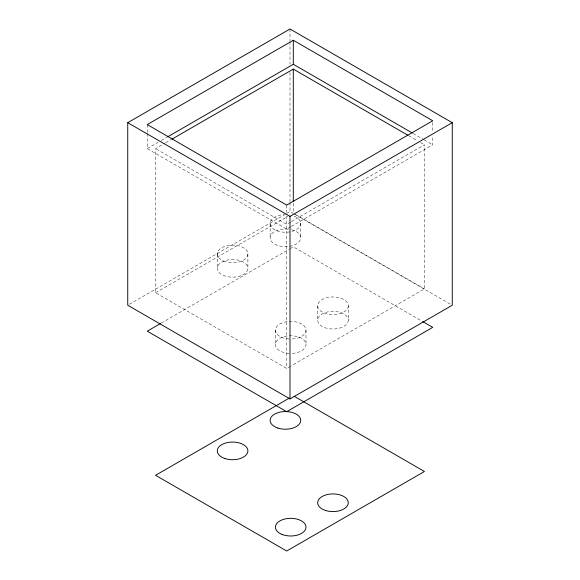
<?xml version="1.0" encoding="UTF-8"?>
<svg xmlns="http://www.w3.org/2000/svg" width="580" height="580" viewBox="0 0 580 580"><rect width="100%" height="100%" fill="white"/><g stroke="black" fill="none" stroke-linecap="round" stroke-linejoin="round"><path stroke-width="0.43" stroke-dasharray="2.9 2.17" d="M147.255 133.487L147.255 148.611L158.188 142.296M161.312 140.498L166.779 137.337M290.602 366.183L286.694 368.438L155.571 292.74L155.571 148.611L164.966 143.188M165.75 142.738L171.223 139.577M129.304 304.333L286.078 213.824M286.868 213.368L290 211.562L293.132 213.368M155.571 292.74L287.832 216.383M290.602 222.053L286.694 224.315L155.571 148.611M291.385 221.604L424.429 144.79L424.429 288.92L291.385 365.726M290.594 226.86L286.694 229.114L147.255 148.611M291.377 226.41L432.745 144.79L432.745 135.894M161.312 323.053L289.406 249.103M290.181 248.653L293.306 246.848L421.783 321.023M413.163 133.487L423.349 139.367M424.132 139.816L432.745 144.79M408.82 135.778L417.404 140.737M420.522 142.542L424.429 144.79M295.648 214.571L424.429 288.92M293.922 213.824L450.696 304.333M432.745 122.554L432.745 132.334M348.275 305.783A15.298 8.83 0 0 1 325.329 313.432A15.298 8.83 0 0 1 325.329 298.135A15.298 8.83 0 0 1 348.275 305.783L348.275 320.196A15.298 8.83 0 0 1 325.329 327.845A15.298 8.83 0 0 1 325.329 312.548A15.298 8.83 0 0 1 348.275 320.196M317.68 305.783L317.68 320.196M306.008 330.187L306.008 344.6M300.723 223.416L300.723 237.829M293.306 203.312L293.306 212.316M290 29L290 40.752M290 41.651L290 64.249M290 72.384L290 201.623M290 202.521L290 211.562M286.694 205.095L286.694 212.215M286.694 215.774L286.694 368.438M275.406 330.187L275.406 344.6M270.128 223.416L270.128 237.829M247.885 253.924L247.885 268.33A15.298 8.83 0 0 1 224.938 275.986A15.298 8.83 0 0 1 224.938 260.681A15.298 8.83 0 0 1 247.885 268.33M217.29 253.924L217.29 268.33M147.255 124.591L147.255 132.595M289.13 353.387A15.298 8.83 0 0 1 277.733 339.923A15.298 8.83 0 0 1 303.681 339.923A15.298 8.83 0 0 1 292.284 353.387M289.13 338.974A15.298 8.83 0 0 1 277.733 325.51A15.298 8.83 0 0 1 303.681 325.51A15.298 8.83 0 0 1 292.284 338.974M291.501 229.724A15.298 8.83 0 0 1 295.351 244.55A15.298 8.83 0 0 1 270.599 240.011A15.298 8.83 0 0 1 288.557 229.18M294.089 216.137A15.298 8.83 0 0 1 295.046 230.282A15.298 8.83 0 0 1 271.288 226.787A15.298 8.83 0 0 1 283.845 214.629M223.605 261.072A15.298 8.83 0 0 0 247.798 254.83A15.298 8.83 0 0 0 226.345 245.855A15.298 8.83 0 0 0 223.605 261.072"/><path stroke-width="0.87" d="M127.738 122.684L290 29L452.262 122.684L452.262 305.239L290 398.924L127.738 305.239L127.738 122.684L290 216.362L452.262 122.684M293.306 40.267L147.255 124.591L286.694 205.095L432.745 120.77L293.306 40.267L293.306 64.286L167.562 136.887M172.006 139.12L293.306 69.093L408.037 135.328M160.529 323.51L147.255 331.173L286.694 411.677L432.745 327.352L422.566 321.472M289.398 398.039L155.571 475.296L286.694 551L424.429 471.482L294.089 396.227M293.306 64.286L412.38 133.03M293.306 69.093L293.306 201.506M290 216.362L290 398.924M325.329 510.4A15.298 8.83 0 0 0 348.275 502.751A15.298 8.83 0 0 0 325.329 495.102A15.298 8.83 0 0 0 325.329 510.4M282.134 534.477A15.298 8.83 0 0 0 305.964 527.793A15.298 8.83 0 0 0 284.026 519.216A15.298 8.83 0 0 0 282.134 534.477M224.938 458.541A15.298 8.83 0 0 0 247.885 450.892A15.298 8.83 0 0 0 224.938 443.243A15.298 8.83 0 0 0 224.938 458.541M277.776 428.033A15.298 8.83 0 0 0 300.723 420.384A15.298 8.83 0 0 0 277.776 412.735A15.298 8.83 0 0 0 277.776 428.033"/></g></svg>
